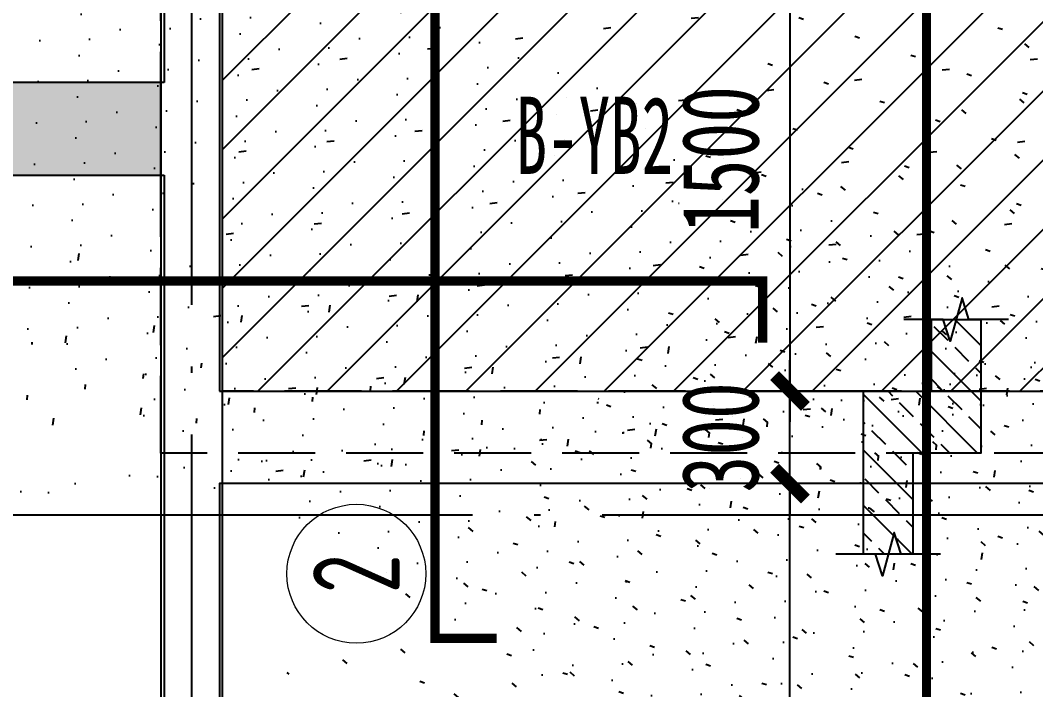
# Model space of a CAD drawing. Extents: x -3200779283 to -8106663, y 659664 to 1123462.
# Drawn here: x -8153806 to -8150515, y 687334 to 689502 of the extents above; entities that cross this region are included whole.
import ezdxf
from ezdxf.enums import TextEntityAlignment as Align

# ---------------------------------------------------------------- set-up
doc = ezdxf.new("R2010")
doc.units = 0
doc.header["$LTSCALE"] = 1000
doc.header["$MEASUREMENT"] = 0
for name, pattern in [('3#-轴线$0$DOTE', [2.4200000000000004, 2, -0.2, 0.02, -0.2]), ('3#4#5#$0$DASH', [0.35, 0.25, -0.1]), ('3#4#5#模板$0$DASH', [0.35, 0.25, -0.1]), ('DASH', [0.35, 0.25, -0.1])]:
    doc.linetypes.add(name, pattern=pattern)
doc.layers.get('Defpoints').update_dxf_attribs({"color": 30, "linetype": 'DASH'})
for name, color, linetype in [('120-墙体$0$S-WALL-BEAM', 120, 'Continuous'), ('3#-轴线$0$A-ANNO-DOTE', 10, '3#-轴线$0$DOTE'), ('3#4#5#$0$PC-SLAB', 6, '3#4#5#$0$DASH'), ('3#4#5#$0$S-ANNO-TEXT', 7, 'Continuous'), ('3#4#5#$0$S-DIMS-SLAB', 120, 'Continuous'), ('3#4#5#$0$S-PC-SLAB', 6, 'Continuous'), ('3#4#5#$0$S-WALL-HATC', 253, 'Continuous'), ('3#4#5#模板$0$S-SLAB-TEXT', 120, 'Continuous'), ('3#4#5#模板$0$南北楼-结构布置-地上 -新修改$0$S-ANNO-THIN', 3, 'Continuous'), ('3#4#5#模板$0$南北楼-结构布置-地上 -新修改$0$S-SLAB-HATC', 200, 'Continuous'), ('S-REIN', 1, 'Continuous'), ('S-REIN-TEXT', 7, 'Continuous')]:
    doc.layers.add(name, color=color, linetype=linetype)
doc.layers.add('提资不打印', color=2, linetype='Continuous', plot=False)
doc.layers.add('楼板正筋文字', color=7, linetype='Continuous', lineweight=18)
doc.styles.add('3#4#5#$0$外部参照 1$0$宋体', font='', dxfattribs={"width": 0.8})
doc.styles.add('3#4#5#$0$楷体', font='', dxfattribs={"width": 0.7})
doc.styles.add('FromPkpm', font='Pkpmeng', dxfattribs={"width": 0.7, "bigfont": 'Pkpmchn'})
doc.styles.get('3#4#5#$0$外部参照 1$0$宋体').set_extended_font_data('SimSun')
doc.styles.get('3#4#5#$0$楷体').set_extended_font_data('KaiTi_GB2312')
doc.dimstyles.new('3#4#5#$0$TSSD_100_100', dxfattribs={"dimtxt": 250, "dimasz": 100, "dimexe": 100, "dimexo": 250, "dimgap": 100, "dimtad": 1, "dimdec": 0, "dimzin": 0, "dimdsep": 46, "dimtxsty": '3#4#5#$0$楷体', "dimblk": '3#4#5#$0$_ArchTick', "dimcen": 0, "dimdle": 100, "dimclrt": 7, "dimadec": 0, "dimazin": 0, "dimtfac": 1, "dimtdec": 0, "dimtix": 1, "dimtmove": 2, "dimatfit": 3, "dimfxl": 1, "dimtolj": 1, "dimtzin": 0, "dimarcsym": 0})

# ---------------------------------------------------------------- blocks, each defined once
blk = doc.blocks.new('ban')
at = {"layer": 'S-REIN', "const_width": 30}
for points in [[(18438.26095678844, 3349.900634765625), (18238.26095678844, 3349.900634765625), (18238.26120092906, 8649.9052734375), (18438.26120092906, 8649.9052734375)], [(15599.890625, 4307.4541015625), (15599.890625, 4507.4541015625), (19299.890625, 4507.4541015625), (19299.890625, 4307.4541015625)]]:
    blk.add_lwpolyline(points, dxfattribs=at)
at = {"layer": 'S-REIN-TEXT', "lineweight": 18}
blk.add_circle((17983.26095678844, 3559.035886751022), 225, dxfattribs=at)
at = {"layer": '提资不打印', "color": 2, "const_width": 30}
blk.add_lwpolyline([(19831.0703125, 0.013671875), (19831.0703125, 7649.916015625)], dxfattribs=at)
at = {"layer": 'S-REIN-TEXT', "lineweight": 18, "style": 'FromPkpm', "width": 0.7}
blk.add_text('2', height=280, rotation=450, dxfattribs=at).set_placement((17983.26095678844, 3559.035886751022), align=Align.MIDDLE_CENTER)
blk = doc.blocks.new('3#4#5#模板$0$A$C4139bdaf')
h = blk.add_hatch()
h.set_pattern_fill('ANSI31', color=251, scale=100)
h.set_pattern_definition([(45, (-7702.687107387464, -122599.998702767), (-112.2532015133644, 112.2532015133644), [])])
h.paths.add_polyline_path([(17649.99894117552, 3600.000498155889), (20099.99894117552, 3600.000498155889), (20099.99894117552, 1700.000498155816), (20899.99894117552, 1700.000498155845), (20899.99894117552, 200.0004981558304), (17649.99894117552, 200.0004981558304)])
at = {"layer": '3#4#5#模板$0$南北楼-结构布置-地上 -新修改$0$S-SLAB-HATC'}
h = blk.add_hatch(dxfattribs=at)
h.set_pattern_fill('ANSI33', color=256, scale=20, angle=-90.00000000000001)
h.set_pattern_definition([(315, (7874.642210134014, -99304.50567386462), (89.80256121069155, 89.80256121069151), []), (315, (7874.642210134014, -99394.30827386456), (89.80256121069155, 89.80256121069151), [63.5, -31.75])])
h.paths.add_polyline_path([(20107.19134073507, 432.8276631266344), (20107.19134073437, 0.0004981550155207515), (19887.19134073437, 0.0004981550737284124), (19887.19134073425, -327.1723368733074), (19727.19134073425, -327.1723368733074), (19727.19134073541, 0.0004981558304280043), (19727.19134073541, 200.0004981558304), (19947.19134073541, 200.0004981558304), (19947.19134073541, 432.8276631266926)])
at = {"linetype": '3#4#5#模板$0$DASH'}
for points in [[(17449.99894117552, 3800.000498155889), (20299.99894117552, 3800.000498155889), (20299.99894117552, 1900.00049815583), (21099.99894117552, 1900.00049815586), (21099.99894117552, 0.0004981558304280043), (17449.99894117552, 0.0004981558304280043)], [(17649.99894117552, 3600.000498155889), (20099.99894117552, 3600.000498155889), (20099.99894117552, 1700.000498155816), (20899.99894117552, 1700.000498155845), (20899.99894117552, 200.0004981558304), (17649.99894117552, 200.0004981558304)]]:
    blk.add_lwpolyline(points, close=True, dxfattribs=at)
at = {"layer": '3#4#5#模板$0$南北楼-结构布置-地上 -新修改$0$S-ANNO-THIN'}
for points in [[(20196.79134073481, 432.8276631266344), (20068.79134073516, 432.8276631266344), (20046.39134073514, 503.2276631264831), (20007.99134073535, 362.4276631269022), (19985.59134073532, 432.8276631266344), (19857.59134073555, 432.8276631266344)], [(19976.79134073423, -327.1723368736566), (19848.79134073423, -327.1723368732492), (19826.39134073455, -256.7723368731677), (19787.99134073406, -397.5723368730396), (19765.59134073427, -327.1723368728999), (19637.59134073427, -327.1723368724925)]]:
    blk.add_lwpolyline(points, dxfattribs=at)
at = {"layer": '3#4#5#模板$0$南北楼-结构布置-地上 -新修改$0$S-SLAB-HATC'}
blk.add_lwpolyline([(20107.19134073507, 432.8276631266344), (20107.19134073437, 0.0004981550155207515), (19887.19134073437, 0.0004981550737284124), (19887.19134073425, -327.1723368733074), (19727.19134073425, -327.1723368733074), (19727.19134073541, 0.0004981558304280043), (19727.19134073541, 200.0004981558304), (19947.19134073541, 200.0004981558304), (19947.19134073541, 432.8276631266926)], close=True, dxfattribs=at)
blk = doc.blocks.new('3#4#5#$0$ban3')
at = {"layer": '3#4#5#$0$S-WALL-HATC', "ltscale": 100}
h = blk.add_hatch(dxfattribs=at)
h.set_pattern_fill('AR-CONC', color=256, scale=25, angle=-270.0000000000001, style=0)
h.set_pattern_definition([(139.9999999999999, (-37341055835.11649, -2020434459.278713), (15.6880337456489, 179.3150456501884), [18.75, -206.25]), (84.99999999999994, (-37341055835.11649, -2020434459.278713), (-188.048033425003, -34.68783340324987), [15, -165]), (190.4513999999999, (-37341055833.80915, -2020434444.335793), (-172.3598855152383, 144.6273454285055), [15.93504749999987, -175.2855279999978]), (136.1841999999999, (-37341055885.11649, -2020434459.278713), (41.37975358225471, 266.8102621564111), [28.125, -309.375]), (186.6356, (-37341055881.66816, -2020434437.044526), (-243.5294677251103, 233.665676387176), [23.902572, -262.92825]), (81.18419999999995, (-37341055885.11649, -2020434459.278713), (-243.529650231331, 233.665486283407), [22.5, -247.5]), (111, (-37341055872.61649, -2020434434.278713), (100.6547226663348, 149.2267630296154), [18.75, -206.25]), (55.99999999999998, (-37341055872.61649, -2020434434.278713), (-181.2875112617132, 60.82883298039556), [15, -165]), (161.4514, (-37341055864.22858, -2020434421.843154), (-80.63262417748795, 210.0556571453725), [15.9350475, -175.285528]), (127.5, (-37341055835.11649, -2020434459.278713), (-83.22346345782788, 3.039963829322726), [0, -162.9999999999978, 0, -167.4999999999978, 0, -165.6249999999978]), (97.49999999999993, (-37341055835.11649, -2020434459.278713), (-98.60292797059002, 65.76738436053722), [0, -95.5, 0, -159.25, 0, -63.125]), (57.49999999999993, (-37341055835.11649, -2020434515.028713), (5.638717933595033, 133.4556090431022), [0, -62.5, 0, -195, 0, -258.75]), (47.49999999999995, (-37341055835.11649, -2020434540.028713), (-25.02624558307933, 145.7965423355966), [0, -81.25, 0, -129.5, 0, -183.75])])
h.paths.add_polyline_path([(-214482.0009953861, 407075.0001829517), (-214482.0009953861, 407375.0001829517), (-220082.0008581768, 407375.0001829517), (-220082.0008581768, 407075.0001829517)])
h = blk.add_hatch(dxfattribs=at)
h.set_pattern_fill('AR-CONC', color=256, scale=25, angle=-270.0000000000001, style=0)
h.set_pattern_definition([(139.9999999999999, (-37341029879.8108, -2020435458.363382), (15.6880337456489, 179.3150456501884), [18.75, -206.25]), (84.99999999999994, (-37341029879.8108, -2020435458.363382), (-188.048033425003, -34.68783340324987), [15, -165]), (190.4513999999999, (-37341029878.50346, -2020435443.420462), (-172.3598855152383, 144.6273454285055), [15.93504749999987, -175.2855279999978]), (136.1841999999999, (-37341029929.8108, -2020435458.363382), (41.37975358225471, 266.8102621564111), [28.125, -309.375]), (186.6356, (-37341029926.36247, -2020435436.129196), (-243.5294677251103, 233.665676387176), [23.902572, -262.92825]), (81.18419999999995, (-37341029929.8108, -2020435458.363382), (-243.529650231331, 233.665486283407), [22.5, -247.5]), (111, (-37341029917.3108, -2020435433.363382), (100.6547226663348, 149.2267630296154), [18.75, -206.25]), (55.99999999999998, (-37341029917.3108, -2020435433.363382), (-181.2875112617132, 60.82883298039556), [15, -165]), (161.4514, (-37341029908.9229, -2020435420.927824), (-80.63262417748795, 210.0556571453725), [15.9350475, -175.285528]), (127.5, (-37341029879.8108, -2020435458.363382), (-83.22346345782788, 3.039963829322726), [0, -162.9999999999978, 0, -167.4999999999978, 0, -165.6249999999978]), (97.49999999999993, (-37341029879.8108, -2020435458.363382), (-98.60292797059002, 65.76738436053722), [0, -95.5, 0, -159.25, 0, -63.125]), (57.49999999999993, (-37341029879.8108, -2020435514.113382), (5.638717933595033, 133.4556090431022), [0, -62.5, 0, -195, 0, -258.75]), (47.49999999999995, (-37341029879.8108, -2020435539.113382), (-25.02624558307933, 145.7965423355966), [0, -81.25, 0, -129.5, 0, -183.75])])
h.paths.add_polyline_path([(-214282.0078049983, 406075.9155135542), (-214282.0078049983, 406375.9155135542), (-211032.0079422076, 406375.9155135542), (-211032.0079422076, 406075.9155135542)])
at = {"layer": '3#4#5#$0$S-PC-SLAB'}
for points in [[(-214472.0009953861, 407375.0001829517), (-220092.0009953849, 407375.0001829517), (-220092.0009953849, 409775.0001829517), (-214472.0009953861, 409775.0001829517)], [(-214292.0078736024, 406375.9155135542), (-211022.0078736036, 406375.9155135542), (-211022.007587557, 407875.9277280353), (-214292.0075875558, 407875.9277280352)], [(-214292.0078049129, 402075.9156289196), (-211022.007804914, 402075.9156289196), (-211022.0078049995, 406075.9155135542), (-214292.0078049983, 406075.9155135542)]]:
    blk.add_lwpolyline(points, close=True, dxfattribs=at)
blk.add_lwpolyline([(-214472.0009953861, 407075.0001829517), (-214472.0009953861, 404775.0000121126), (-221292.000995802, 404775.0000121126), (-221292.000995802, 405875.0000121126), (-220092.0000025203, 405874.9618342608), (-220092.0009953849, 407075.0001829517), (-214472.0009953861, 407075.0001829517)], dxfattribs=at)
at = {"layer": '3#4#5#$0$S-WALL-HATC', "ltscale": 100}
for points in [[(-214482.0009953861, 407075.0001829517), (-214482.0009953861, 407375.0001829517), (-220082.0008581768, 407375.0001829517), (-220082.0008581768, 407075.0001829517)], [(-214282.0078049983, 406075.9155135542), (-214282.0078049983, 406375.9155135542), (-211032.0079422076, 406375.9155135542), (-211032.0079422076, 406075.9155135542)]]:
    blk.add_lwpolyline(points, close=True, dxfattribs=at)
blk = doc.blocks.new('3#4#5#$0$_ArchTick')
at = {"color": 0, "linetype": 'ByBlock', "const_width": 0.4}
blk.add_lwpolyline([(-0.5, -0.5), (0.5, 0.5)], dxfattribs=at)
blk = doc.blocks.new('*D801')
at = {"layer": '3#4#5#$0$S-DIMS-SLAB', "color": 0, "lineweight": -2, "transparency": 16777216}
for p, q in [((166385.3927718148, 154575.9153493817), (166385.3927718148, 158775.9152976092)), ((166603.0985433686, 158675.9152976092), (166285.3927718148, 158675.9152976092)), ((166603.0985433607, 154675.9153493817), (166285.3927718148, 154675.9153493817))]:
    blk.add_line(p, q, dxfattribs=at)
at = {"layer": 'Defpoints', "color": 0, "transparency": 16777216}
for p in [(166385.3927718148, 158675.9152976092), (166853.0985433686, 158675.9152976092), (166853.0985433607, 154675.9153493817)]:
    blk.add_point(p, dxfattribs=at)
at = {"layer": '3#4#5#$0$S-DIMS-SLAB', "color": 0, "lineweight": -2, "transparency": 16777216, "xscale": 100, "yscale": 100, "zscale": 100}
for p, rotation in [((166385.3927718148, 158675.9152976092), 90), ((166385.3927718148, 154675.9153493817), 270)]:
    blk.add_blockref('3#4#5#$0$_ArchTick', p, dxfattribs=dict(at, rotation=rotation))
at = {"layer": '3#4#5#$0$S-DIMS-SLAB', "color": 7, "transparency": 16777216, "insert": (166160.3927718148, 156675.9153234954), "char_height": 250, "attachment_point": 5, "rotation": 90, "style": '3#4#5#$0$楷体'}
blk.add_mtext('\\A1;4000', dxfattribs=at)
blk = doc.blocks.new('*D802')
at = {"layer": '3#4#5#$0$S-DIMS-SLAB', "color": 0, "lineweight": -2, "transparency": 16777216}
for p, q in [((166385.3927718148, 158975.9152976092), (166385.3927718148, 159075.9152976092)), ((166603.0985433686, 158975.9152976092), (166285.3927718148, 158975.9152976092)), ((166385.3927718148, 158675.9152976092), (166385.3927718148, 158975.9152976092)), ((166603.0985433686, 158675.9152976092), (166285.3927718148, 158675.9152976092)), ((166385.3927718148, 158675.9152976092), (166385.3927718148, 158575.9152976092))]:
    blk.add_line(p, q, dxfattribs=at)
at = {"layer": 'Defpoints', "color": 0, "transparency": 16777216}
for p in [(166385.3927718148, 158975.9152976092), (166853.0985433686, 158975.9152976092), (166853.0985433686, 158675.9152976092)]:
    blk.add_point(p, dxfattribs=at)
at = {"layer": '3#4#5#$0$S-DIMS-SLAB', "color": 0, "lineweight": -2, "transparency": 16777216, "xscale": 100, "yscale": 100, "zscale": 100}
for p, rotation in [((166385.3927718148, 158975.9152976092), 270), ((166385.3927718148, 158675.9152976092), 90)]:
    blk.add_blockref('3#4#5#$0$_ArchTick', p, dxfattribs=dict(at, rotation=rotation))
at = {"layer": '3#4#5#$0$S-DIMS-SLAB', "color": 7, "transparency": 16777216, "insert": (166160.3927718148, 158825.9152976092), "char_height": 250, "attachment_point": 5, "rotation": 90, "style": '3#4#5#$0$楷体'}
blk.add_mtext('\\A1;300', dxfattribs=at)
blk = doc.blocks.new('*D803')
at = {"layer": '3#4#5#$0$S-DIMS-SLAB', "color": 0, "lineweight": -2, "transparency": 16777216}
for p, q in [((166385.6237824677, 158875.9152976092), (166385.6237824677, 160575.9275120902)), ((166603.3295540215, 160475.9275120902), (166285.6237824677, 160475.9275120902)), ((166594.7546355295, 158975.9152976092), (166285.6237824677, 158975.9152976092))]:
    blk.add_line(p, q, dxfattribs=at)
at = {"layer": 'Defpoints', "color": 0, "transparency": 16777216}
for p in [(166385.6237824677, 160475.9275120902), (166853.3295540215, 160475.9275120902), (166844.7546355295, 158975.9152976092)]:
    blk.add_point(p, dxfattribs=at)
at = {"layer": '3#4#5#$0$S-DIMS-SLAB', "color": 0, "lineweight": -2, "transparency": 16777216, "xscale": 100, "yscale": 100, "zscale": 100}
for p, rotation in [((166385.6237824677, 160475.9275120902), 90), ((166385.6237824677, 158975.9152976092), 270)]:
    blk.add_blockref('3#4#5#$0$_ArchTick', p, dxfattribs=dict(at, rotation=rotation))
at = {"layer": '3#4#5#$0$S-DIMS-SLAB', "color": 7, "transparency": 16777216, "insert": (166160.6237824677, 159725.9214048497), "char_height": 250, "attachment_point": 5, "rotation": 90, "style": '3#4#5#$0$楷体'}
blk.add_mtext('\\A1;1500', dxfattribs=at)
blk = doc.blocks.new('120-墙体')
at = {"layer": '120-墙体$0$S-WALL-BEAM'}
blk.add_lwpolyline([(-2549.999210441369, -3300.000287245691), (-2749.999602464784, -3300.000287245691), (-2750.0002049373, -8000.000515879853), (-2549.999812913884, -8000.000515879852)], close=True, dxfattribs=at)
blk = doc.blocks.new('3#-轴线')
at = {"layer": '3#-轴线$0$A-ANNO-DOTE'}
for points in [[(17450, -16100), (17450, -3200)], [(-3000, -7100), (44800, -7100)]]:
    blk.add_lwpolyline(points, dxfattribs=at)
blk = doc.blocks.new('3#4#5#$0$5#')
at = {"layer": '3#4#5#$0$S-ANNO-TEXT'}
blk.add_blockref('3#4#5#$0$ban3', (378828.7940562447, -247400.000215945), dxfattribs=at)
at = {"layer": '3#4#5#$0$PC-SLAB', "linetype": 'ByBlock', "style": '3#4#5#$0$外部参照 1$0$宋体', "width": 0.6}
blk.add_text('B-YB2', height=250, dxfattribs=at).set_placement((165751.550138473, 159804.2312724185), align=Align.MIDDLE)
at = {"layer": '3#4#5#$0$S-DIMS-SLAB'}
for base, p1, p2, picture, middle in [((166385.6237824677, 160475.9275120902), (166844.7546355295, 158975.9152976092), (166853.3295540215, 160475.9275120902), '*D803', (166160.6237824677, 159725.9214048497)), ((166385.3927718148, 158975.9152976092), (166853.0985433685, 158675.9152976092), (166853.0985433685, 158975.9152976092), '*D802', (166160.3927718148, 158825.9152976092)), ((166385.3927718148, 158675.9152976092), (166853.0985433607, 154675.9153493817), (166853.0985433685, 158675.9152976092), '*D801', (166160.3927718148, 156675.9153234954))]:
    dim = blk.add_linear_dim(base=base, p1=p1, p2=p2, angle=90, dimstyle='3#4#5#$0$TSSD_100_100', dxfattribs=at)
    dim.commit()
    dim.dimension.update_dxf_attribs({"geometry": picture, "text_midpoint": middle})

msp = doc.modelspace()

# ---------------------------------------------------------------- block references
for name, p in [('3#-轴线', (-8170700.435511587, 695000.6301960945)), ('120-墙体', (-8150600.435511587, 695000.6301960945))]:
    msp.add_blockref(name, p)
at = {"layer": '3#4#5#$0$S-PC-SLAB'}
msp.add_blockref('3#4#5#$0$5#', (-8317697.228573337, 529325.6302290878), dxfattribs=at)
at = {"layer": '3#4#5#模板$0$S-SLAB-TEXT'}
msp.add_blockref('3#4#5#模板$0$A$C4139bdaf', (-8170800.434478921, 688100.6298939504), dxfattribs=at)
at = {"layer": '楼板正筋文字'}
msp.add_blockref('ban', (-8170700.388636587, 684150.7295613289), dxfattribs=at)

doc.saveas('drawing.dxf')
